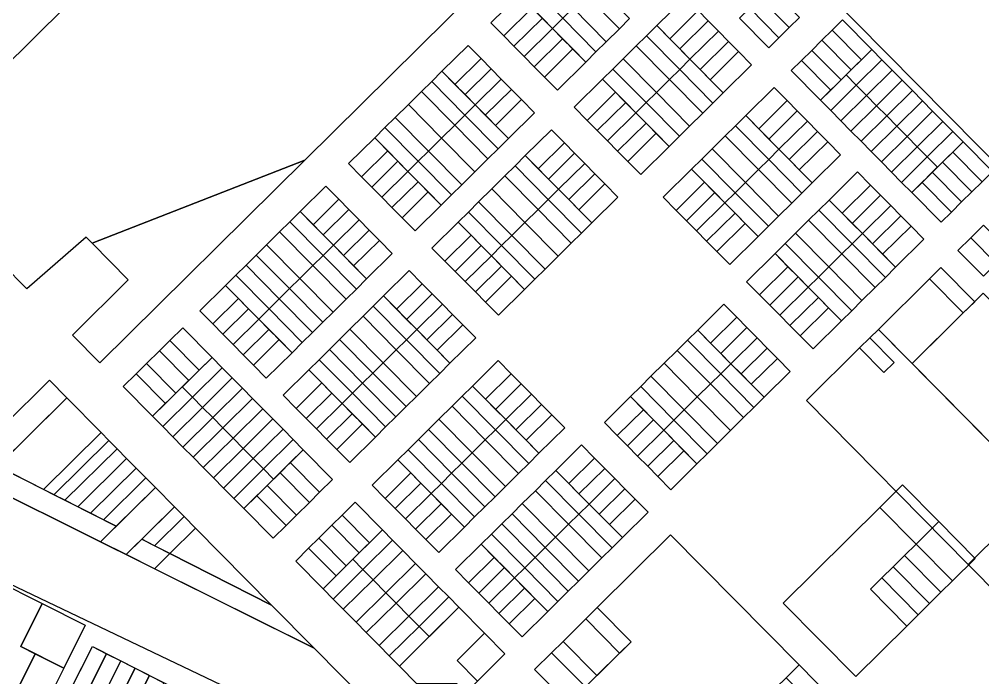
# Model space of a CAD drawing. Header units: metres. Extents: x 5590187 to 5598444, y 6961268 to 6971080.
# Drawn here: x 5594541 to 5595142, y 6967997 to 6968407 of the extents above; entities that cross this region are included whole.
import ezdxf

# ---------------------------------------------------------------- set-up
doc = ezdxf.new("R2010")
doc.units = ezdxf.units.M
doc.layers.add('zz_catastro_fontana', color=7, linetype='Continuous')

msp = doc.modelspace()

# ---------------------------------------------------------------- linework, layer by layer
at = {"layer": 'zz_catastro_fontana'}
for points in [[(5595162.65, 6969001.89), (5595507.2, 6968653.49), (5595158.79, 6968308.94), (5594814.24, 6968657.35), (5595162.65, 6969001.89)], [(5594932.49, 6968530.67), (5594719.18, 6968319.72), (5594586.46, 6968267.76), (5594582.67, 6968271.64), (5594545.54, 6968239.31), (5594469.39, 6968316.32), (5594810.69, 6968653.83), (5594932.49, 6968530.67)], [(5594852.94, 6968422.77), (5594859.34, 6968429.1), (5594880.08, 6968408.13), (5594873.68, 6968401.8), (5594852.94, 6968422.77)], [(5594894.66, 6968422.54), (5594901.06, 6968428.87), (5594921.8, 6968407.89), (5594915.4, 6968401.56), (5594894.66, 6968422.54)], [(5594835.21, 6968405.24), (5594852.94, 6968422.77), (5594861.02, 6968414.6), (5594843.3, 6968397.07), (5594835.21, 6968405.24)], [(5594886.48, 6968414.45), (5594894.66, 6968422.54), (5594915.4, 6968401.56), (5594907.22, 6968393.48), (5594886.48, 6968414.45)], [(5595003.14, 6968420.83), (5595009.54, 6968427.15), (5595027.82, 6968408.67), (5595021.42, 6968402.34), (5595003.14, 6968420.83)], [(5594938.75, 6968403.56), (5594956.47, 6968421.09), (5594964.56, 6968412.91), (5594946.83, 6968395.38), (5594938.75, 6968403.56)], [(5594996.74, 6968414.5), (5595003.14, 6968420.83), (5595021.42, 6968402.34), (5595015.02, 6968396.01), (5594996.74, 6968414.5)], [(5594843.3, 6968397.07), (5594861.02, 6968414.6), (5594867.35, 6968408.2), (5594849.63, 6968390.67), (5594843.3, 6968397.07)], [(5594880.08, 6968408.13), (5594886.48, 6968414.45), (5594907.22, 6968393.48), (5594900.82, 6968387.15), (5594880.08, 6968408.13)], [(5594946.83, 6968395.38), (5594964.56, 6968412.91), (5594970.89, 6968406.51), (5594953.16, 6968388.98), (5594946.83, 6968395.38)], [(5594990.34, 6968408.17), (5594996.74, 6968414.5), (5595015.02, 6968396.01), (5595008.62, 6968389.68), (5594990.34, 6968408.17)], [(5594849.63, 6968390.67), (5594867.35, 6968408.2), (5594873.68, 6968401.8), (5594855.96, 6968384.27), (5594849.63, 6968390.67)], [(5594873.68, 6968401.8), (5594880.08, 6968408.13), (5594900.82, 6968387.15), (5594894.42, 6968380.82), (5594873.68, 6968401.8)], [(5594953.16, 6968388.98), (5594970.89, 6968406.51), (5594977.22, 6968400.11), (5594959.49, 6968382.58), (5594953.16, 6968388.98)], [(5595048.28, 6968400.77), (5595054.68, 6968407.1), (5595072.97, 6968388.62), (5595066.57, 6968382.29), (5595048.28, 6968400.77)], [(5594855.96, 6968384.27), (5594873.68, 6968401.8), (5594880.01, 6968395.4), (5594862.28, 6968377.87), (5594855.96, 6968384.27)], [(5594932.35, 6968397.23), (5594938.75, 6968403.56), (5594959.49, 6968382.58), (5594953.09, 6968376.25), (5594932.35, 6968397.23)], [(5594959.49, 6968382.58), (5594977.22, 6968400.11), (5594983.54, 6968393.71), (5594965.82, 6968376.18), (5594959.49, 6968382.58)], [(5595041.88, 6968394.45), (5595048.28, 6968400.77), (5595066.57, 6968382.29), (5595060.17, 6968375.96), (5595041.88, 6968394.45)], [(5594862.28, 6968377.87), (5594880.01, 6968395.4), (5594886.34, 6968389), (5594868.61, 6968371.47), (5594862.28, 6968377.87)], [(5594925.95, 6968390.9), (5594932.35, 6968397.23), (5594953.09, 6968376.25), (5594946.69, 6968369.92), (5594925.95, 6968390.9)], [(5594965.82, 6968376.18), (5594983.54, 6968393.71), (5594989.87, 6968387.31), (5594972.15, 6968369.78), (5594965.82, 6968376.18)], [(5595035.49, 6968388.12), (5595041.88, 6968394.45), (5595060.17, 6968375.96), (5595053.77, 6968369.63), (5595035.49, 6968388.12)], [(5594804.69, 6968375.06), (5594820.99, 6968391.18), (5594829.08, 6968383), (5594812.77, 6968366.88), (5594804.69, 6968375.06)], [(5594868.61, 6968371.47), (5594886.34, 6968389), (5594894.42, 6968380.82), (5594876.7, 6968363.29), (5594868.61, 6968371.47)], [(5594938.51, 6968361.84), (5594917.77, 6968382.81), (5594925.95, 6968390.9), (5594946.69, 6968369.92), (5594938.51, 6968361.84)], [(5594972.15, 6968369.78), (5594989.87, 6968387.31), (5594997.96, 6968379.13), (5594980.23, 6968361.6), (5594972.15, 6968369.78)], [(5595029.09, 6968381.79), (5595035.49, 6968388.12), (5595053.77, 6968369.63), (5595047.37, 6968363.3), (5595029.09, 6968381.79)], [(5595056.97, 6968372.8), (5595072.97, 6968388.62), (5595079.29, 6968382.22), (5595063.3, 6968366.4), (5595056.97, 6968372.8)], [(5594812.77, 6968366.88), (5594829.08, 6968383), (5594835.41, 6968376.6), (5594819.1, 6968360.48), (5594812.77, 6968366.88)], [(5594911.37, 6968376.48), (5594917.77, 6968382.81), (5594938.51, 6968361.84), (5594932.11, 6968355.51), (5594911.37, 6968376.48)], [(5594953.09, 6968376.25), (5594959.49, 6968382.58), (5594980.23, 6968361.6), (5594973.83, 6968355.28), (5594953.09, 6968376.25)], [(5595022.69, 6968375.46), (5595029.09, 6968381.79), (5595047.37, 6968363.3), (5595040.97, 6968356.97), (5595022.69, 6968375.46)], [(5595063.3, 6968366.4), (5595079.29, 6968382.22), (5595085.62, 6968375.82), (5595069.62, 6968360), (5595063.3, 6968366.4)], [(5594798.29, 6968368.73), (5594804.69, 6968375.06), (5594825.43, 6968354.08), (5594819.03, 6968347.75), (5594798.29, 6968368.73)], [(5594819.1, 6968360.48), (5594835.41, 6968376.6), (5594841.73, 6968370.2), (5594825.43, 6968354.08), (5594819.1, 6968360.48)], [(5594904.97, 6968370.16), (5594911.37, 6968376.48), (5594932.11, 6968355.51), (5594925.71, 6968349.18), (5594904.97, 6968370.16)], [(5594946.69, 6968369.92), (5594953.09, 6968376.25), (5594973.83, 6968355.28), (5594967.43, 6968348.95), (5594946.69, 6968369.92)], [(5595069.62, 6968360), (5595085.62, 6968375.82), (5595091.95, 6968369.42), (5595075.95, 6968353.6), (5595069.62, 6968360)], [(5594791.89, 6968362.4), (5594798.29, 6968368.73), (5594819.03, 6968347.75), (5594812.63, 6968341.42), (5594791.89, 6968362.4)], [(5594825.43, 6968354.08), (5594841.73, 6968370.2), (5594848.06, 6968363.8), (5594831.76, 6968347.68), (5594825.43, 6968354.08)], [(5594887.25, 6968352.63), (5594904.97, 6968370.16), (5594913.06, 6968361.98), (5594895.33, 6968344.45), (5594887.25, 6968352.63)], [(5594938.51, 6968361.84), (5594946.69, 6968369.92), (5594967.43, 6968348.95), (5594959.26, 6968340.86), (5594938.51, 6968361.84)], [(5595040.97, 6968356.97), (5595056.97, 6968372.8), (5595063.3, 6968366.4), (5595047.3, 6968350.57), (5595040.97, 6968356.97)], [(5595075.95, 6968353.6), (5595091.95, 6968369.42), (5595098.28, 6968363.02), (5595082.28, 6968347.2), (5595075.95, 6968353.6)], [(5594783.71, 6968354.31), (5594791.89, 6968362.4), (5594812.63, 6968341.42), (5594804.46, 6968333.34), (5594783.71, 6968354.31)], [(5594831.76, 6968347.68), (5594848.06, 6968363.8), (5594854.39, 6968357.41), (5594838.09, 6968341.28), (5594831.76, 6968347.68)], [(5594895.33, 6968344.45), (5594913.06, 6968361.98), (5594919.39, 6968355.58), (5594901.66, 6968338.05), (5594895.33, 6968344.45)], [(5594932.11, 6968355.51), (5594938.51, 6968361.84), (5594959.26, 6968340.86), (5594952.86, 6968334.53), (5594932.11, 6968355.51)], [(5595002.38, 6968339.21), (5594994.3, 6968347.38), (5595012.02, 6968364.91), (5595020.11, 6968356.74), (5595002.38, 6968339.21)], [(5595047.3, 6968350.57), (5595063.3, 6968366.4), (5595069.62, 6968360), (5595053.63, 6968344.18), (5595047.3, 6968350.57)], [(5595082.28, 6968347.2), (5595098.28, 6968363.02), (5595104.61, 6968356.62), (5595088.61, 6968340.8), (5595082.28, 6968347.2)], [(5594838.09, 6968341.28), (5594854.39, 6968357.41), (5594862.48, 6968349.23), (5594846.17, 6968333.11), (5594838.09, 6968341.28)], [(5594901.66, 6968338.05), (5594919.39, 6968355.58), (5594925.71, 6968349.18), (5594907.99, 6968331.65), (5594901.66, 6968338.05)], [(5594925.71, 6968349.18), (5594932.11, 6968355.51), (5594952.86, 6968334.53), (5594946.46, 6968328.2), (5594925.71, 6968349.18)], [(5595008.71, 6968332.81), (5595002.38, 6968339.21), (5595020.11, 6968356.74), (5595026.44, 6968350.34), (5595008.71, 6968332.81)], [(5595053.63, 6968344.18), (5595069.62, 6968360), (5595075.95, 6968353.6), (5595059.95, 6968337.78), (5595053.63, 6968344.18)], [(5595088.61, 6968340.8), (5595104.61, 6968356.62), (5595110.94, 6968350.22), (5595094.94, 6968334.4), (5595088.61, 6968340.8)], [(5594775.53, 6968346.23), (5594783.71, 6968354.31), (5594804.46, 6968333.34), (5594796.28, 6968325.25), (5594775.53, 6968346.23)], [(5594819.03, 6968347.75), (5594825.43, 6968354.08), (5594846.17, 6968333.11), (5594839.77, 6968326.78), (5594819.03, 6968347.75)], [(5595015.04, 6968326.41), (5595008.71, 6968332.81), (5595026.44, 6968350.34), (5595032.76, 6968343.94), (5595015.04, 6968326.41)], [(5595059.95, 6968337.78), (5595075.95, 6968353.6), (5595082.28, 6968347.2), (5595066.28, 6968331.38), (5595059.95, 6968337.78)], [(5595094.94, 6968334.4), (5595110.94, 6968350.22), (5595117.26, 6968343.82), (5595101.27, 6968328), (5595094.94, 6968334.4)], [(5594769.14, 6968339.9), (5594775.53, 6968346.23), (5594796.28, 6968325.25), (5594789.88, 6968318.92), (5594769.14, 6968339.9)], [(5594812.63, 6968341.42), (5594819.03, 6968347.75), (5594839.77, 6968326.78), (5594833.38, 6968320.45), (5594812.63, 6968341.42)], [(5594907.99, 6968331.65), (5594925.71, 6968349.18), (5594932.04, 6968342.78), (5594914.32, 6968325.25), (5594907.99, 6968331.65)], [(5595008.64, 6968320.08), (5594987.9, 6968341.06), (5594994.3, 6968347.38), (5595015.04, 6968326.41), (5595008.64, 6968320.08)], [(5595015.04, 6968326.41), (5595032.76, 6968343.94), (5595039.09, 6968337.54), (5595021.37, 6968320.01), (5595015.04, 6968326.41)], [(5595066.28, 6968331.38), (5595082.28, 6968347.2), (5595088.61, 6968340.8), (5595072.61, 6968324.98), (5595066.28, 6968331.38)], [(5595101.27, 6968328), (5595117.26, 6968343.82), (5595123.59, 6968337.42), (5595107.59, 6968321.6), (5595101.27, 6968328)], [(5594762.74, 6968333.57), (5594769.14, 6968339.9), (5594789.88, 6968318.92), (5594783.48, 6968312.59), (5594762.74, 6968333.57)], [(5594804.46, 6968333.34), (5594812.63, 6968341.42), (5594833.38, 6968320.45), (5594825.2, 6968312.36), (5594804.46, 6968333.34)], [(5594856.72, 6968322.44), (5594873.03, 6968338.56), (5594881.11, 6968330.39), (5594864.81, 6968314.26), (5594856.72, 6968322.44)], [(5594914.32, 6968325.25), (5594932.04, 6968342.78), (5594938.37, 6968336.38), (5594920.65, 6968318.85), (5594914.32, 6968325.25)], [(5594981.5, 6968334.73), (5594987.9, 6968341.06), (5595008.64, 6968320.08), (5595002.24, 6968313.75), (5594981.5, 6968334.73)], [(5595021.37, 6968320.01), (5595039.09, 6968337.54), (5595045.42, 6968331.14), (5595027.7, 6968313.61), (5595021.37, 6968320.01)], [(5595072.61, 6968324.98), (5595088.61, 6968340.8), (5595094.94, 6968334.4), (5595078.94, 6968318.58), (5595072.61, 6968324.98)], [(5594746.43, 6968317.45), (5594762.74, 6968333.57), (5594770.82, 6968325.39), (5594754.52, 6968309.27), (5594746.43, 6968317.45)], [(5594796.28, 6968325.25), (5594804.46, 6968333.34), (5594825.2, 6968312.36), (5594817.02, 6968304.28), (5594796.28, 6968325.25)], [(5594920.65, 6968318.85), (5594938.37, 6968336.38), (5594946.46, 6968328.2), (5594928.73, 6968310.67), (5594920.65, 6968318.85)], [(5594973.32, 6968326.64), (5594981.5, 6968334.73), (5595002.24, 6968313.75), (5594994.06, 6968305.67), (5594973.32, 6968326.64)], [(5595078.94, 6968318.58), (5595094.94, 6968334.4), (5595101.27, 6968328), (5595085.27, 6968312.18), (5595078.94, 6968318.58)], [(5595107.59, 6968321.6), (5595123.59, 6968337.42), (5595129.92, 6968331.02), (5595113.92, 6968315.2), (5595107.59, 6968321.6)], [(5594864.81, 6968314.26), (5594881.11, 6968330.39), (5594887.44, 6968323.99), (5594871.14, 6968307.86), (5594864.81, 6968314.26)], [(5594966.92, 6968320.31), (5594973.32, 6968326.64), (5594994.06, 6968305.67), (5594987.66, 6968299.34), (5594966.92, 6968320.31)], [(5595008.64, 6968320.08), (5595015.04, 6968326.41), (5595035.78, 6968305.43), (5595029.38, 6968299.1), (5595008.64, 6968320.08)], [(5595027.7, 6968313.61), (5595045.42, 6968331.14), (5595053.51, 6968322.96), (5595035.78, 6968305.43), (5595027.7, 6968313.61)], [(5595085.27, 6968312.18), (5595101.27, 6968328), (5595107.59, 6968321.6), (5595091.6, 6968305.78), (5595085.27, 6968312.18)], [(5595123.52, 6968324.69), (5595129.92, 6968331.02), (5595148.2, 6968312.54), (5595141.8, 6968306.21), (5595123.52, 6968324.69)], [(5594719.18, 6968319.72), (5594591.19, 6968193.15), (5594574.02, 6968210.51), (5594608.93, 6968245.04), (5594586.46, 6968267.76), (5594719.18, 6968319.72)], [(5594754.52, 6968309.27), (5594770.82, 6968325.39), (5594777.15, 6968318.99), (5594760.85, 6968302.87), (5594754.52, 6968309.27)], [(5594789.88, 6968318.92), (5594796.28, 6968325.25), (5594817.02, 6968304.28), (5594810.62, 6968297.95), (5594789.88, 6968318.92)], [(5594850.32, 6968316.11), (5594856.72, 6968322.44), (5594877.46, 6968301.46), (5594871.06, 6968295.14), (5594850.32, 6968316.11)], [(5594871.14, 6968307.86), (5594887.44, 6968323.99), (5594893.77, 6968317.59), (5594877.46, 6968301.46), (5594871.14, 6968307.86)], [(5594960.52, 6968313.98), (5594966.92, 6968320.31), (5594987.66, 6968299.34), (5594981.26, 6968293.01), (5594960.52, 6968313.98)], [(5595002.24, 6968313.75), (5595008.64, 6968320.08), (5595029.38, 6968299.1), (5595022.98, 6968292.78), (5595002.24, 6968313.75)], [(5595091.6, 6968305.78), (5595107.59, 6968321.6), (5595113.92, 6968315.2), (5595097.92, 6968299.38), (5595091.6, 6968305.78)], [(5595117.12, 6968318.37), (5595123.52, 6968324.69), (5595141.8, 6968306.21), (5595135.4, 6968299.88), (5595117.12, 6968318.37)], [(5594760.85, 6968302.87), (5594777.15, 6968318.99), (5594783.48, 6968312.59), (5594767.18, 6968296.47), (5594760.85, 6968302.87)], [(5594783.48, 6968312.59), (5594789.88, 6968318.92), (5594810.62, 6968297.95), (5594804.22, 6968291.62), (5594783.48, 6968312.59)], [(5594843.92, 6968309.78), (5594850.32, 6968316.11), (5594871.06, 6968295.14), (5594864.67, 6968288.81), (5594843.92, 6968309.78)], [(5594877.46, 6968301.46), (5594893.77, 6968317.59), (5594900.1, 6968311.19), (5594883.79, 6968295.06), (5594877.46, 6968301.46)], [(5594942.8, 6968296.45), (5594960.52, 6968313.98), (5594968.61, 6968305.81), (5594950.88, 6968288.28), (5594942.8, 6968296.45)], [(5594994.06, 6968305.67), (5595002.24, 6968313.75), (5595022.98, 6968292.78), (5595014.81, 6968284.69), (5594994.06, 6968305.67)], [(5595110.72, 6968312.04), (5595117.12, 6968318.37), (5595135.4, 6968299.88), (5595129.01, 6968293.55), (5595110.72, 6968312.04)], [(5594767.18, 6968296.47), (5594783.48, 6968312.59), (5594789.81, 6968306.2), (5594773.5, 6968290.07), (5594767.18, 6968296.47)], [(5594835.75, 6968301.7), (5594843.92, 6968309.78), (5594864.67, 6968288.81), (5594856.49, 6968280.72), (5594835.75, 6968301.7)], [(5594883.79, 6968295.06), (5594900.1, 6968311.19), (5594906.42, 6968304.79), (5594890.12, 6968288.67), (5594883.79, 6968295.06)], [(5595054.42, 6968286.59), (5595046.33, 6968294.77), (5595064.06, 6968312.3), (5595072.14, 6968304.12), (5595054.42, 6968286.59)], [(5595104.32, 6968305.71), (5595110.72, 6968312.04), (5595129.01, 6968293.55), (5595122.61, 6968287.22), (5595104.32, 6968305.71)], [(5594716.18, 6968287.53), (5594732.21, 6968303.38), (5594740.3, 6968295.21), (5594724.27, 6968279.36), (5594716.18, 6968287.53)], [(5594773.5, 6968290.07), (5594789.81, 6968306.2), (5594796.14, 6968299.8), (5594779.83, 6968283.67), (5594773.5, 6968290.07)], [(5594827.57, 6968293.61), (5594835.75, 6968301.7), (5594856.49, 6968280.72), (5594848.31, 6968272.63), (5594827.57, 6968293.61)], [(5594871.06, 6968295.14), (5594877.46, 6968301.46), (5594898.21, 6968280.49), (5594891.81, 6968274.16), (5594871.06, 6968295.14)], [(5594890.12, 6968288.67), (5594906.42, 6968304.79), (5594914.51, 6968296.61), (5594898.21, 6968280.49), (5594890.12, 6968288.67)], [(5594950.88, 6968288.28), (5594968.61, 6968305.81), (5594974.94, 6968299.41), (5594957.21, 6968281.88), (5594950.88, 6968288.28)], [(5594987.66, 6968299.34), (5594994.06, 6968305.67), (5595014.81, 6968284.69), (5595008.41, 6968278.36), (5594987.66, 6968299.34)], [(5595060.74, 6968280.19), (5595054.42, 6968286.59), (5595072.14, 6968304.12), (5595078.47, 6968297.72), (5595060.74, 6968280.19)], [(5595097.92, 6968299.38), (5595104.32, 6968305.71), (5595122.61, 6968287.22), (5595116.21, 6968280.89), (5595097.92, 6968299.38)], [(5594779.83, 6968283.67), (5594796.14, 6968299.8), (5594804.22, 6968291.62), (5594787.92, 6968275.5), (5594779.83, 6968283.67)], [(5594957.21, 6968281.88), (5594974.94, 6968299.41), (5594981.26, 6968293.01), (5594963.54, 6968275.48), (5594957.21, 6968281.88)], [(5594981.26, 6968293.01), (5594987.66, 6968299.34), (5595008.41, 6968278.36), (5595002.01, 6968272.03), (5594981.26, 6968293.01)], [(5595067.07, 6968273.79), (5595060.74, 6968280.19), (5595078.47, 6968297.72), (5595084.8, 6968291.32), (5595067.07, 6968273.79)], [(5594724.27, 6968279.36), (5594740.3, 6968295.21), (5594746.63, 6968288.81), (5594730.6, 6968272.96), (5594724.27, 6968279.36)], [(5594821.17, 6968287.28), (5594827.57, 6968293.61), (5594848.31, 6968272.63), (5594841.91, 6968266.31), (5594821.17, 6968287.28)], [(5594864.67, 6968288.81), (5594871.06, 6968295.14), (5594891.81, 6968274.16), (5594885.41, 6968267.83), (5594864.67, 6968288.81)], [(5594963.54, 6968275.48), (5594981.26, 6968293.01), (5594987.59, 6968286.61), (5594969.87, 6968269.08), (5594963.54, 6968275.48)], [(5595060.67, 6968267.46), (5595039.93, 6968288.44), (5595046.33, 6968294.77), (5595067.07, 6968273.79), (5595060.67, 6968267.46)], [(5595067.07, 6968273.79), (5595084.8, 6968291.32), (5595091.13, 6968284.92), (5595073.4, 6968267.39), (5595067.07, 6968273.79)], [(5594709.79, 6968281.21), (5594716.18, 6968287.53), (5594736.93, 6968266.56), (5594730.53, 6968260.23), (5594709.79, 6968281.21)], [(5594730.6, 6968272.96), (5594746.63, 6968288.81), (5594752.95, 6968282.41), (5594736.93, 6968266.56), (5594730.6, 6968272.96)], [(5594814.77, 6968280.95), (5594821.17, 6968287.28), (5594841.91, 6968266.31), (5594835.51, 6968259.98), (5594814.77, 6968280.95)], [(5594856.49, 6968280.72), (5594864.67, 6968288.81), (5594885.41, 6968267.83), (5594877.23, 6968259.75), (5594856.49, 6968280.72)], [(5594969.87, 6968269.08), (5594987.59, 6968286.61), (5594993.92, 6968280.21), (5594976.2, 6968262.68), (5594969.87, 6968269.08)], [(5595033.53, 6968282.11), (5595039.93, 6968288.44), (5595060.67, 6968267.46), (5595054.27, 6968261.13), (5595033.53, 6968282.11)], [(5595073.4, 6968267.39), (5595091.13, 6968284.92), (5595097.46, 6968278.52), (5595079.73, 6968260.99), (5595073.4, 6968267.39)], [(5594703.39, 6968274.88), (5594709.79, 6968281.21), (5594730.53, 6968260.23), (5594724.13, 6968253.9), (5594703.39, 6968274.88)], [(5594736.93, 6968266.56), (5594752.95, 6968282.41), (5594759.28, 6968276.01), (5594743.26, 6968260.16), (5594736.93, 6968266.56)], [(5594798.47, 6968264.83), (5594814.77, 6968280.95), (5594822.86, 6968272.78), (5594806.55, 6968256.65), (5594798.47, 6968264.83)], [(5594848.31, 6968272.63), (5594856.49, 6968280.72), (5594877.23, 6968259.75), (5594869.05, 6968251.66), (5594848.31, 6968272.63)], [(5594976.2, 6968262.68), (5594993.92, 6968280.21), (5595002.01, 6968272.03), (5594984.28, 6968254.5), (5594976.2, 6968262.68)], [(5595025.35, 6968274.02), (5595033.53, 6968282.11), (5595054.27, 6968261.13), (5595046.1, 6968253.05), (5595025.35, 6968274.02)], [(5595079.73, 6968260.99), (5595097.46, 6968278.52), (5595105.54, 6968270.35), (5595087.82, 6968252.82), (5595079.73, 6968260.99)], [(5595134.76, 6968271.12), (5595142.76, 6968279.03), (5595158.58, 6968263.03), (5595150.58, 6968255.12), (5595134.76, 6968271.12)], [(5594695.21, 6968266.79), (5594703.39, 6968274.88), (5594724.13, 6968253.9), (5594715.95, 6968245.82), (5594695.21, 6968266.79)], [(5594743.26, 6968260.16), (5594759.28, 6968276.01), (5594765.61, 6968269.61), (5594749.58, 6968253.76), (5594743.26, 6968260.16)], [(5594806.55, 6968256.65), (5594822.86, 6968272.78), (5594829.18, 6968266.38), (5594812.88, 6968250.25), (5594806.55, 6968256.65)], [(5594841.91, 6968266.31), (5594848.31, 6968272.63), (5594869.05, 6968251.66), (5594862.66, 6968245.33), (5594841.91, 6968266.31)], [(5595018.95, 6968267.7), (5595025.35, 6968274.02), (5595046.1, 6968253.05), (5595039.7, 6968246.72), (5595018.95, 6968267.7)], [(5595060.67, 6968267.46), (5595067.07, 6968273.79), (5595087.82, 6968252.82), (5595081.42, 6968246.49), (5595060.67, 6968267.46)], [(5594688.81, 6968260.46), (5594695.21, 6968266.79), (5594715.95, 6968245.82), (5594709.55, 6968239.49), (5594688.81, 6968260.46)], [(5594730.53, 6968260.23), (5594736.93, 6968266.56), (5594757.67, 6968245.58), (5594751.27, 6968239.25), (5594730.53, 6968260.23)], [(5594749.58, 6968253.76), (5594765.61, 6968269.61), (5594773.7, 6968261.43), (5594757.67, 6968245.58), (5594749.58, 6968253.76)], [(5594812.88, 6968250.25), (5594829.18, 6968266.38), (5594835.51, 6968259.98), (5594819.21, 6968243.85), (5594812.88, 6968250.25)], [(5594835.51, 6968259.98), (5594841.91, 6968266.31), (5594862.66, 6968245.33), (5594856.26, 6968239), (5594835.51, 6968259.98)], [(5595012.55, 6968261.37), (5595018.95, 6968267.7), (5595039.7, 6968246.72), (5595033.3, 6968240.39), (5595012.55, 6968261.37)], [(5595054.27, 6968261.13), (5595060.67, 6968267.46), (5595081.42, 6968246.49), (5595075.02, 6968240.16), (5595054.27, 6968261.13)], [(5595126.76, 6968263.21), (5595134.76, 6968271.12), (5595150.58, 6968255.12), (5595142.59, 6968247.21), (5595126.76, 6968263.21)], [(5594682.41, 6968254.13), (5594688.81, 6968260.46), (5594709.55, 6968239.49), (5594703.15, 6968233.16), (5594682.41, 6968254.13)], [(5594724.13, 6968253.9), (5594730.53, 6968260.23), (5594751.27, 6968239.25), (5594744.87, 6968232.93), (5594724.13, 6968253.9)], [(5594819.21, 6968243.85), (5594835.51, 6968259.98), (5594841.84, 6968253.58), (5594825.54, 6968237.46), (5594819.21, 6968243.85)], [(5594994.83, 6968243.84), (5595012.55, 6968261.37), (5595020.64, 6968253.19), (5595002.92, 6968235.66), (5594994.83, 6968243.84)], [(5595046.1, 6968253.05), (5595054.27, 6968261.13), (5595075.02, 6968240.16), (5595066.84, 6968232.07), (5595046.1, 6968253.05)], [(5594676.01, 6968247.81), (5594682.41, 6968254.13), (5594703.15, 6968233.16), (5594696.75, 6968226.83), (5594676.01, 6968247.81)], [(5594715.95, 6968245.82), (5594724.13, 6968253.9), (5594744.87, 6968232.93), (5594736.7, 6968224.84), (5594715.95, 6968245.82)], [(5594825.54, 6968237.46), (5594841.84, 6968253.58), (5594848.17, 6968247.18), (5594831.87, 6968231.06), (5594825.54, 6968237.46)], [(5594669.61, 6968241.48), (5594676.01, 6968247.81), (5594696.75, 6968226.83), (5594690.36, 6968220.5), (5594669.61, 6968241.48)], [(5594768.22, 6968234.92), (5594784.25, 6968250.77), (5594792.33, 6968242.59), (5594776.3, 6968226.74), (5594768.22, 6968234.92)], [(5595002.92, 6968235.66), (5595020.64, 6968253.19), (5595026.97, 6968246.79), (5595009.24, 6968229.26), (5595002.92, 6968235.66)], [(5595039.7, 6968246.72), (5595046.1, 6968253.05), (5595066.84, 6968232.07), (5595060.44, 6968225.74), (5595039.7, 6968246.72)], [(5595116.1, 6968252.66), (5595137.19, 6968231.33), (5595130.08, 6968224.3), (5595108.99, 6968245.63), (5595116.1, 6968252.66)], [(5594653.59, 6968225.63), (5594669.61, 6968241.48), (5594677.7, 6968233.3), (5594661.67, 6968217.45), (5594653.59, 6968225.63)], [(5594709.55, 6968239.49), (5594715.95, 6968245.82), (5594736.7, 6968224.84), (5594730.3, 6968218.51), (5594709.55, 6968239.49)], [(5594776.3, 6968226.74), (5594792.33, 6968242.59), (5594798.66, 6968236.19), (5594782.63, 6968220.34), (5594776.3, 6968226.74)], [(5594831.87, 6968231.06), (5594848.17, 6968247.18), (5594856.26, 6968239), (5594839.95, 6968222.88), (5594831.87, 6968231.06)], [(5595009.24, 6968229.26), (5595026.97, 6968246.79), (5595033.3, 6968240.39), (5595015.57, 6968222.86), (5595009.24, 6968229.26)], [(5595033.3, 6968240.39), (5595039.7, 6968246.72), (5595060.44, 6968225.74), (5595054.04, 6968219.42), (5595033.3, 6968240.39)], [(5595130.08, 6968224.3), (5595098.14, 6968192.7), (5595077.04, 6968214.03), (5595108.99, 6968245.63), (5595130.08, 6968224.3)], [(5594703.15, 6968233.16), (5594709.55, 6968239.49), (5594730.3, 6968218.51), (5594723.9, 6968212.18), (5594703.15, 6968233.16)], [(5594782.63, 6968220.34), (5594798.66, 6968236.19), (5594804.99, 6968229.79), (5594788.96, 6968213.94), (5594782.63, 6968220.34)], [(5595015.57, 6968222.86), (5595033.3, 6968240.39), (5595039.63, 6968233.99), (5595021.9, 6968216.46), (5595015.57, 6968222.86)], [(5595098.14, 6968192.7), (5595142.53, 6968236.6), (5595368.24, 6968008.36), (5595323.85, 6967964.46), (5595098.14, 6968192.7)], [(5594661.67, 6968217.45), (5594677.7, 6968233.3), (5594684.03, 6968226.9), (5594668, 6968211.05), (5594661.67, 6968217.45)], [(5594696.75, 6968226.83), (5594703.15, 6968233.16), (5594723.9, 6968212.18), (5594717.5, 6968205.85), (5594696.75, 6968226.83)], [(5594761.82, 6968228.59), (5594768.22, 6968234.92), (5594788.96, 6968213.94), (5594782.56, 6968207.61), (5594761.82, 6968228.59)], [(5594788.96, 6968213.94), (5594804.99, 6968229.79), (5594811.32, 6968223.39), (5594795.29, 6968207.54), (5594788.96, 6968213.94)], [(5594964.3, 6968213.65), (5594980.61, 6968229.77), (5594988.69, 6968221.6), (5594972.39, 6968205.47), (5594964.3, 6968213.65)], [(5595021.9, 6968216.46), (5595039.63, 6968233.99), (5595045.95, 6968227.59), (5595028.23, 6968210.06), (5595021.9, 6968216.46)], [(5594668, 6968211.05), (5594684.03, 6968226.9), (5594690.36, 6968220.5), (5594674.33, 6968204.65), (5594668, 6968211.05)], [(5594690.36, 6968220.5), (5594696.75, 6968226.83), (5594717.5, 6968205.85), (5594711.1, 6968199.53), (5594690.36, 6968220.5)], [(5594755.42, 6968222.26), (5594761.82, 6968228.59), (5594782.56, 6968207.61), (5594776.16, 6968201.29), (5594755.42, 6968222.26)], [(5594795.29, 6968207.54), (5594811.32, 6968223.39), (5594817.65, 6968216.99), (5594801.62, 6968201.14), (5594795.29, 6968207.54)], [(5595028.23, 6968210.06), (5595045.95, 6968227.59), (5595054.04, 6968219.42), (5595036.31, 6968201.89), (5595028.23, 6968210.06)], [(5594674.33, 6968204.65), (5594690.36, 6968220.5), (5594696.68, 6968214.1), (5594680.66, 6968198.25), (5594674.33, 6968204.65)], [(5594747.24, 6968214.17), (5594755.42, 6968222.26), (5594776.16, 6968201.29), (5594767.99, 6968193.2), (5594747.24, 6968214.17)], [(5594972.39, 6968205.47), (5594988.69, 6968221.6), (5594995.02, 6968215.2), (5594978.72, 6968199.07), (5594972.39, 6968205.47)], [(5594634.81, 6968207.06), (5594642.92, 6968215.08), (5594661.2, 6968196.59), (5594653.1, 6968188.58), (5594634.81, 6968207.06)], [(5594680.66, 6968198.25), (5594696.68, 6968214.1), (5594703.01, 6968207.7), (5594686.99, 6968191.85), (5594680.66, 6968198.25)], [(5594740.84, 6968207.85), (5594747.24, 6968214.17), (5594767.99, 6968193.2), (5594761.59, 6968186.87), (5594740.84, 6968207.85)], [(5594782.56, 6968207.61), (5594788.96, 6968213.94), (5594809.7, 6968192.97), (5594803.31, 6968186.64), (5594782.56, 6968207.61)], [(5594801.62, 6968201.14), (5594817.65, 6968216.99), (5594825.73, 6968208.82), (5594809.7, 6968192.97), (5594801.62, 6968201.14)], [(5594957.9, 6968207.32), (5594964.3, 6968213.65), (5594985.05, 6968192.68), (5594978.65, 6968186.35), (5594957.9, 6968207.32)], [(5594978.72, 6968199.07), (5594995.02, 6968215.2), (5595001.35, 6968208.8), (5594985.05, 6968192.68), (5594978.72, 6968199.07)], [(5595032.15, 6968169.64), (5595065.37, 6968202.49), (5595080.48, 6968187.2), (5595086.83, 6968193.47), (5595071.71, 6968208.76), (5595077.04, 6968214.03), (5595178.09, 6968111.86), (5595133.2, 6968067.47), (5595032.15, 6968169.64)], [(5594628.41, 6968200.74), (5594634.81, 6968207.06), (5594653.1, 6968188.58), (5594646.7, 6968182.25), (5594628.41, 6968200.74)], [(5594686.99, 6968191.85), (5594703.01, 6968207.7), (5594711.1, 6968199.53), (5594695.07, 6968183.68), (5594686.99, 6968191.85)], [(5594734.44, 6968201.52), (5594740.84, 6968207.85), (5594761.59, 6968186.87), (5594755.19, 6968180.54), (5594734.44, 6968201.52)], [(5594776.16, 6968201.29), (5594782.56, 6968207.61), (5594803.31, 6968186.64), (5594796.91, 6968180.31), (5594776.16, 6968201.29)], [(5594951.51, 6968200.99), (5594957.9, 6968207.32), (5594978.65, 6968186.35), (5594972.25, 6968180.02), (5594951.51, 6968200.99)], [(5594985.05, 6968192.68), (5595001.35, 6968208.8), (5595007.68, 6968202.4), (5594991.38, 6968186.28), (5594985.05, 6968192.68)], [(5595071.71, 6968208.76), (5595086.83, 6968193.47), (5595080.48, 6968187.2), (5595065.37, 6968202.49), (5595071.71, 6968208.76)], [(5594352.31, 6968200.54), (5594431.38, 6968161.23), (5594724.85, 6968015.34), (5594824.45, 6967914.61), (5594704.65, 6967974.26), (5594445.33, 6968097.97), (5594314.61, 6968163.25), (5594352.31, 6968200.54)], [(5594620.31, 6968192.72), (5594628.41, 6968200.74), (5594646.7, 6968182.25), (5594638.59, 6968174.23), (5594620.31, 6968192.72)], [(5594728.05, 6968195.19), (5594734.44, 6968201.52), (5594755.19, 6968180.54), (5594748.79, 6968174.21), (5594728.05, 6968195.19)], [(5594767.99, 6968193.2), (5594776.16, 6968201.29), (5594796.91, 6968180.31), (5594788.73, 6968172.22), (5594767.99, 6968193.2)], [(5594943.33, 6968192.91), (5594951.51, 6968200.99), (5594972.25, 6968180.02), (5594964.07, 6968171.93), (5594943.33, 6968192.91)], [(5594991.38, 6968186.28), (5595007.68, 6968202.4), (5595014.01, 6968196), (5594997.7, 6968179.88), (5594991.38, 6968186.28)], [(5594642.64, 6968178.24), (5594661.2, 6968196.59), (5594667.53, 6968190.19), (5594648.97, 6968171.84), (5594642.64, 6968178.24)], [(5594721.65, 6968188.86), (5594728.05, 6968195.19), (5594748.79, 6968174.21), (5594742.39, 6968167.89), (5594721.65, 6968188.86)], [(5594761.59, 6968186.87), (5594767.99, 6968193.2), (5594788.73, 6968172.22), (5594782.33, 6968165.9), (5594761.59, 6968186.87)], [(5594823.77, 6968178.75), (5594839.79, 6968194.6), (5594847.88, 6968186.42), (5594831.85, 6968170.57), (5594823.77, 6968178.75)], [(5594997.7, 6968179.88), (5595014.01, 6968196), (5595022.09, 6968187.82), (5595005.79, 6968171.7), (5594997.7, 6968179.88)], [(5594613.91, 6968186.39), (5594620.31, 6968192.72), (5594638.59, 6968174.23), (5594632.19, 6968167.91), (5594613.91, 6968186.39)], [(5594648.97, 6968171.84), (5594667.53, 6968190.19), (5594673.86, 6968183.8), (5594655.3, 6968165.44), (5594648.97, 6968171.84)], [(5594705.62, 6968173.01), (5594721.65, 6968188.86), (5594729.73, 6968180.68), (5594713.71, 6968164.83), (5594705.62, 6968173.01)], [(5594935.15, 6968184.82), (5594943.33, 6968192.91), (5594964.07, 6968171.93), (5594955.89, 6968163.85), (5594935.15, 6968184.82)], [(5594978.65, 6968186.35), (5594985.05, 6968192.68), (5595005.79, 6968171.7), (5594999.39, 6968165.37), (5594978.65, 6968186.35)], [(5594559.71, 6968182.32), (5594570.47, 6968171.44), (5594517.07, 6968118.63), (5594502.59, 6968125.83), (5594559.71, 6968182.32)], [(5594605.8, 6968178.38), (5594613.91, 6968186.39), (5594632.19, 6968167.91), (5594624.09, 6968159.89), (5594605.8, 6968178.38)], [(5594655.3, 6968165.44), (5594673.86, 6968183.8), (5594680.19, 6968177.4), (5594661.63, 6968159.04), (5594655.3, 6968165.44)], [(5594755.19, 6968180.54), (5594761.59, 6968186.87), (5594782.33, 6968165.9), (5594775.93, 6968159.57), (5594755.19, 6968180.54)], [(5594831.85, 6968170.57), (5594847.88, 6968186.42), (5594854.21, 6968180.02), (5594838.18, 6968164.17), (5594831.85, 6968170.57)], [(5594928.75, 6968178.49), (5594935.15, 6968184.82), (5594955.89, 6968163.85), (5594949.5, 6968157.52), (5594928.75, 6968178.49)], [(5594972.25, 6968180.02), (5594978.65, 6968186.35), (5594999.39, 6968165.37), (5594992.99, 6968159.04), (5594972.25, 6968180.02)], [(5594624.09, 6968159.89), (5594642.64, 6968178.24), (5594648.97, 6968171.84), (5594630.41, 6968153.49), (5594624.09, 6968159.89)], [(5594661.63, 6968159.04), (5594680.19, 6968177.4), (5594686.52, 6968171), (5594667.96, 6968152.64), (5594661.63, 6968159.04)], [(5594713.71, 6968164.83), (5594729.73, 6968180.68), (5594736.06, 6968174.28), (5594720.03, 6968158.44), (5594713.71, 6968164.83)], [(5594748.79, 6968174.21), (5594755.19, 6968180.54), (5594775.93, 6968159.57), (5594769.53, 6968153.24), (5594748.79, 6968174.21)], [(5594817.37, 6968172.42), (5594823.77, 6968178.75), (5594844.51, 6968157.77), (5594838.11, 6968151.44), (5594817.37, 6968172.42)], [(5594838.18, 6968164.17), (5594854.21, 6968180.02), (5594860.54, 6968173.62), (5594844.51, 6968157.77), (5594838.18, 6968164.17)], [(5594922.35, 6968172.16), (5594928.75, 6968178.49), (5594949.5, 6968157.52), (5594943.1, 6968151.19), (5594922.35, 6968172.16)], [(5594964.07, 6968171.93), (5594972.25, 6968180.02), (5594992.99, 6968159.04), (5594984.81, 6968150.96), (5594964.07, 6968171.93)], [(5594527.33, 6968128.78), (5594570.47, 6968171.44), (5594591.99, 6968149.68), (5594556.1, 6968114.2), (5594527.33, 6968128.78)], [(5594630.41, 6968153.49), (5594648.97, 6968171.84), (5594655.3, 6968165.44), (5594636.74, 6968147.09), (5594630.41, 6968153.49)], [(5594667.96, 6968152.64), (5594686.52, 6968171), (5594692.84, 6968164.6), (5594674.29, 6968146.25), (5594667.96, 6968152.64)], [(5594720.03, 6968158.44), (5594736.06, 6968174.28), (5594742.39, 6968167.89), (5594726.36, 6968152.04), (5594720.03, 6968158.44)], [(5594742.39, 6968167.89), (5594748.79, 6968174.21), (5594769.53, 6968153.24), (5594763.13, 6968146.91), (5594742.39, 6968167.89)], [(5594810.97, 6968166.09), (5594817.37, 6968172.42), (5594838.11, 6968151.44), (5594831.71, 6968145.11), (5594810.97, 6968166.09)], [(5594844.51, 6968157.77), (5594860.54, 6968173.62), (5594866.87, 6968167.22), (5594850.84, 6968151.37), (5594844.51, 6968157.77)], [(5594906.05, 6968156.04), (5594922.35, 6968172.16), (5594930.44, 6968163.99), (5594914.14, 6968147.86), (5594906.05, 6968156.04)], [(5594955.89, 6968163.85), (5594964.07, 6968171.93), (5594984.81, 6968150.96), (5594976.64, 6968142.87), (5594955.89, 6968163.85)], [(5594636.74, 6968147.09), (5594655.3, 6968165.44), (5594661.63, 6968159.04), (5594643.07, 6968140.69), (5594636.74, 6968147.09)], [(5594674.29, 6968146.25), (5594692.84, 6968164.6), (5594699.17, 6968158.2), (5594680.61, 6968139.85), (5594674.29, 6968146.25)], [(5594726.36, 6968152.04), (5594742.39, 6968167.89), (5594748.72, 6968161.49), (5594732.69, 6968145.64), (5594726.36, 6968152.04)], [(5594802.79, 6968158), (5594810.97, 6968166.09), (5594831.71, 6968145.11), (5594823.54, 6968137.03), (5594802.79, 6968158)], [(5594850.84, 6968151.37), (5594866.87, 6968167.22), (5594873.19, 6968160.82), (5594857.17, 6968144.97), (5594850.84, 6968151.37)], [(5594914.14, 6968147.86), (5594930.44, 6968163.99), (5594936.77, 6968157.59), (5594920.46, 6968141.47), (5594914.14, 6968147.86)], [(5594949.5, 6968157.52), (5594955.89, 6968163.85), (5594976.64, 6968142.87), (5594970.24, 6968136.54), (5594949.5, 6968157.52)], [(5594643.07, 6968140.69), (5594661.63, 6968159.04), (5594667.96, 6968152.64), (5594649.4, 6968134.29), (5594643.07, 6968140.69)], [(5594680.61, 6968139.85), (5594699.17, 6968158.2), (5594705.5, 6968151.8), (5594686.94, 6968133.45), (5594680.61, 6968139.85)], [(5594732.69, 6968145.64), (5594748.72, 6968161.49), (5594755.05, 6968155.09), (5594739.02, 6968139.24), (5594732.69, 6968145.64)], [(5594796.39, 6968151.67), (5594802.79, 6968158), (5594823.54, 6968137.03), (5594817.14, 6968130.7), (5594796.39, 6968151.67)], [(5594838.11, 6968151.44), (5594844.51, 6968157.77), (5594865.25, 6968136.79), (5594858.85, 6968130.47), (5594838.11, 6968151.44)], [(5594857.17, 6968144.97), (5594873.19, 6968160.82), (5594881.28, 6968152.64), (5594865.25, 6968136.79), (5594857.17, 6968144.97)], [(5594920.46, 6968141.47), (5594936.77, 6968157.59), (5594943.1, 6968151.19), (5594926.79, 6968135.07), (5594920.46, 6968141.47)], [(5594943.1, 6968151.19), (5594949.5, 6968157.52), (5594970.24, 6968136.54), (5594963.84, 6968130.21), (5594943.1, 6968151.19)], [(5594649.4, 6968134.29), (5594667.96, 6968152.64), (5594674.29, 6968146.25), (5594655.73, 6968127.89), (5594649.4, 6968134.29)], [(5594686.94, 6968133.45), (5594705.5, 6968151.8), (5594711.83, 6968145.4), (5594693.27, 6968127.05), (5594686.94, 6968133.45)], [(5594739.02, 6968139.24), (5594755.05, 6968155.09), (5594763.13, 6968146.91), (5594747.11, 6968131.06), (5594739.02, 6968139.24)], [(5594789.99, 6968145.35), (5594796.39, 6968151.67), (5594817.14, 6968130.7), (5594810.74, 6968124.37), (5594789.99, 6968145.35)], [(5594831.71, 6968145.11), (5594838.11, 6968151.44), (5594858.85, 6968130.47), (5594852.46, 6968124.14), (5594831.71, 6968145.11)], [(5594926.79, 6968135.07), (5594943.1, 6968151.19), (5594949.42, 6968144.79), (5594933.12, 6968128.67), (5594926.79, 6968135.07)], [(5594596.77, 6968144.85), (5594562.5, 6968110.96), (5594556.1, 6968114.2), (5594591.99, 6968149.68), (5594596.77, 6968144.85)], [(5594655.73, 6968127.89), (5594674.29, 6968146.25), (5594680.61, 6968139.85), (5594662.06, 6968121.49), (5594655.73, 6968127.89)], [(5594693.27, 6968127.05), (5594711.83, 6968145.4), (5594718.16, 6968139), (5594699.6, 6968120.65), (5594693.27, 6968127.05)], [(5594783.59, 6968139.02), (5594789.99, 6968145.35), (5594810.74, 6968124.37), (5594804.34, 6968118.04), (5594783.59, 6968139.02)], [(5594823.54, 6968137.03), (5594831.71, 6968145.11), (5594852.46, 6968124.14), (5594844.28, 6968116.05), (5594823.54, 6968137.03)], [(5594601.91, 6968139.65), (5594569.37, 6968107.48), (5594562.5, 6968110.96), (5594596.77, 6968144.85), (5594601.91, 6968139.65)], [(5594607.88, 6968133.61), (5594577.36, 6968103.43), (5594569.37, 6968107.48), (5594601.91, 6968139.65), (5594607.88, 6968133.61)], [(5594662.06, 6968121.49), (5594680.61, 6968139.85), (5594686.94, 6968133.45), (5594668.38, 6968115.09), (5594662.06, 6968121.49)], [(5594777.2, 6968132.69), (5594783.59, 6968139.02), (5594804.34, 6968118.04), (5594797.94, 6968111.71), (5594777.2, 6968132.69)], [(5594875.8, 6968126.13), (5594891.83, 6968141.98), (5594899.91, 6968133.8), (5594883.89, 6968117.95), (5594875.8, 6968126.13)], [(5594933.12, 6968128.67), (5594949.42, 6968144.79), (5594955.75, 6968138.39), (5594939.45, 6968122.27), (5594933.12, 6968128.67)], [(5594613.86, 6968127.56), (5594585.36, 6968099.37), (5594577.36, 6968103.43), (5594607.88, 6968133.61), (5594613.86, 6968127.56)], [(5594668.38, 6968115.09), (5594686.94, 6968133.45), (5594693.27, 6968127.05), (5594674.71, 6968108.69), (5594668.38, 6968115.09)], [(5594710.05, 6968130.98), (5594718.16, 6968139), (5594736.44, 6968120.51), (5594728.33, 6968112.5), (5594710.05, 6968130.98)], [(5594817.14, 6968130.7), (5594823.54, 6968137.03), (5594844.28, 6968116.05), (5594837.88, 6968109.72), (5594817.14, 6968130.7)], [(5594883.89, 6968117.95), (5594899.91, 6968133.8), (5594906.24, 6968127.4), (5594890.22, 6968111.55), (5594883.89, 6968117.95)], [(5594939.45, 6968122.27), (5594955.75, 6968138.39), (5594963.84, 6968130.21), (5594947.54, 6968114.09), (5594939.45, 6968122.27)], [(5594527.33, 6968128.78), (5594601.34, 6968091.27), (5594591.56, 6968081.6), (5594517.07, 6968118.63), (5594527.33, 6968128.78)], [(5594619.84, 6968121.52), (5594593.35, 6968095.32), (5594585.36, 6968099.37), (5594613.86, 6968127.56), (5594619.84, 6968121.52)], [(5594674.71, 6968108.69), (5594693.27, 6968127.05), (5594699.6, 6968120.65), (5594681.04, 6968102.3), (5594674.71, 6968108.69)], [(5594703.65, 6968124.66), (5594710.05, 6968130.98), (5594728.33, 6968112.5), (5594721.93, 6968106.17), (5594703.65, 6968124.66)], [(5594761.17, 6968116.84), (5594777.2, 6968132.69), (5594785.28, 6968124.51), (5594769.25, 6968108.66), (5594761.17, 6968116.84)], [(5594810.74, 6968124.37), (5594817.14, 6968130.7), (5594837.88, 6968109.72), (5594831.48, 6968103.39), (5594810.74, 6968124.37)], [(5594890.22, 6968111.55), (5594906.24, 6968127.4), (5594912.57, 6968121), (5594896.54, 6968105.15), (5594890.22, 6968111.55)], [(5594625.81, 6968115.48), (5594601.34, 6968091.27), (5594593.35, 6968095.32), (5594619.84, 6968121.52), (5594625.81, 6968115.48)], [(5594695.55, 6968116.64), (5594703.65, 6968124.66), (5594721.93, 6968106.17), (5594713.83, 6968098.15), (5594695.55, 6968116.64)], [(5594769.25, 6968108.66), (5594785.28, 6968124.51), (5594791.61, 6968118.11), (5594775.58, 6968102.26), (5594769.25, 6968108.66)], [(5594804.34, 6968118.04), (5594810.74, 6968124.37), (5594831.48, 6968103.39), (5594825.08, 6968097.07), (5594804.34, 6968118.04)], [(5594869.4, 6968119.8), (5594875.8, 6968126.13), (5594896.54, 6968105.15), (5594890.15, 6968098.83), (5594869.4, 6968119.8)], [(5594896.54, 6968105.15), (5594912.57, 6968121), (5594918.9, 6968114.6), (5594902.87, 6968098.75), (5594896.54, 6968105.15)], [(5594637.77, 6968103.39), (5594607.65, 6968073.6), (5594591.56, 6968081.6), (5594625.81, 6968115.48), (5594637.77, 6968103.39)], [(5594689.15, 6968110.31), (5594695.55, 6968116.64), (5594713.83, 6968098.15), (5594707.43, 6968091.82), (5594689.15, 6968110.31)], [(5594775.58, 6968102.26), (5594791.61, 6968118.11), (5594797.94, 6968111.71), (5594781.91, 6968095.86), (5594775.58, 6968102.26)], [(5594797.94, 6968111.71), (5594804.34, 6968118.04), (5594825.08, 6968097.07), (5594818.68, 6968090.74), (5594797.94, 6968111.71)], [(5594863, 6968113.47), (5594869.4, 6968119.8), (5594890.15, 6968098.83), (5594883.75, 6968092.5), (5594863, 6968113.47)], [(5595114.79, 6968094.2), (5595100.57, 6968080.13), (5595077.89, 6968103.06), (5595092.11, 6968117.13), (5595114.79, 6968094.2)], [(5594681.04, 6968102.3), (5594689.15, 6968110.31), (5594707.43, 6968091.82), (5594699.32, 6968083.81), (5594681.04, 6968102.3)], [(5594781.91, 6968095.86), (5594797.94, 6968111.71), (5594804.27, 6968105.31), (5594788.24, 6968089.47), (5594781.91, 6968095.86)], [(5594854.83, 6968105.39), (5594863, 6968113.47), (5594883.75, 6968092.5), (5594875.57, 6968084.41), (5594854.83, 6968105.39)], [(5594902.87, 6968098.75), (5594918.9, 6968114.6), (5594925.23, 6968108.2), (5594909.2, 6968092.36), (5594902.87, 6968098.75)], [(5595348.34, 6967807.25), (5595292.09, 6967864.14), (5595313.42, 6967885.23), (5595133.2, 6968067.47), (5595178.09, 6968111.86), (5595379.4, 6967908.29), (5595361.62, 6967890.71), (5595396.78, 6967855.16), (5595348.34, 6967807.25)], [(5594643.74, 6968097.35), (5594625.32, 6968079.12), (5594617.32, 6968083.17), (5594637.77, 6968103.39), (5594643.74, 6968097.35)], [(5594742.4, 6968098.28), (5594750.5, 6968106.29), (5594767.59, 6968089.01), (5594759.48, 6968081), (5594742.4, 6968098.28)], [(5594788.24, 6968089.47), (5594804.27, 6968105.31), (5594810.59, 6968098.91), (5594794.57, 6968083.07), (5594788.24, 6968089.47)], [(5594848.43, 6968099.06), (5594854.83, 6968105.39), (5594875.57, 6968084.41), (5594869.17, 6968078.08), (5594848.43, 6968099.06)], [(5594890.15, 6968098.83), (5594896.54, 6968105.15), (5594917.29, 6968084.18), (5594910.89, 6968077.85), (5594890.15, 6968098.83)], [(5594909.2, 6968092.36), (5594925.23, 6968108.2), (5594933.31, 6968100.03), (5594917.29, 6968084.18), (5594909.2, 6968092.36)], [(5595093.46, 6968073.1), (5595072.12, 6968052.01), (5595094.8, 6968029.07), (5595062.9, 6967997.53), (5595017.55, 6968043.39), (5595077.89, 6968103.06), (5595100.57, 6968080.13), (5595093.46, 6968073.1)], [(5594650.92, 6968090.09), (5594634.91, 6968074.26), (5594625.32, 6968079.12), (5594643.74, 6968097.35), (5594650.92, 6968090.09)], [(5594736, 6968091.95), (5594742.4, 6968098.28), (5594759.48, 6968081), (5594753.08, 6968074.67), (5594736, 6968091.95)], [(5594794.57, 6968083.07), (5594810.59, 6968098.91), (5594818.68, 6968090.74), (5594802.65, 6968074.89), (5594794.57, 6968083.07)], [(5594842.03, 6968092.73), (5594848.43, 6968099.06), (5594869.17, 6968078.08), (5594862.77, 6968071.75), (5594842.03, 6968092.73)], [(5594883.75, 6968092.5), (5594890.15, 6968098.83), (5594910.89, 6968077.85), (5594904.49, 6968071.52), (5594883.75, 6968092.5)], [(5594727.89, 6968083.93), (5594736, 6968091.95), (5594753.08, 6968074.67), (5594744.98, 6968066.65), (5594727.89, 6968083.93)], [(5594835.63, 6968086.4), (5594842.03, 6968092.73), (5594862.77, 6968071.75), (5594856.37, 6968065.43), (5594835.63, 6968086.4)], [(5594875.57, 6968084.41), (5594883.75, 6968092.5), (5594904.49, 6968071.52), (5594896.31, 6968063.44), (5594875.57, 6968084.41)], [(5595137.46, 6968071.26), (5595123.24, 6968057.2), (5595100.57, 6968080.13), (5595114.79, 6968094.2), (5595137.46, 6968071.26)], [(5594698.4, 6968042.08), (5594634.91, 6968074.26), (5594650.92, 6968090.09), (5594698.4, 6968042.08)], [(5594749.03, 6968070.66), (5594767.59, 6968089.01), (5594773.92, 6968082.62), (5594755.36, 6968064.26), (5594749.03, 6968070.66)], [(5594829.23, 6968080.07), (5594835.63, 6968086.4), (5594856.37, 6968065.43), (5594849.97, 6968059.1), (5594829.23, 6968080.07)], [(5595027.59, 6968004.8), (5595005.23, 6967982.69), (5595012.09, 6967975.76), (5594990.75, 6967954.66), (5594983.9, 6967961.59), (5594976.79, 6967954.56), (5594983.64, 6967947.63), (5594970.85, 6967934.97), (5594949.75, 6967956.3), (5594928.42, 6967935.21), (5594883.59, 6967980.54), (5594894.26, 6967991.08), (5594922.7, 6968019.21), (5594901.61, 6968040.54), (5594947.43, 6968085.86), (5595027.59, 6968004.8)], [(5594617.32, 6968083.17), (5594634.91, 6968074.26), (5594625.34, 6968064.8), (5594607.65, 6968073.6), (5594617.32, 6968083.17)], [(5594721.49, 6968077.6), (5594727.89, 6968083.93), (5594744.98, 6968066.65), (5594738.58, 6968060.33), (5594721.49, 6968077.6)], [(5594755.36, 6968064.26), (5594773.92, 6968082.62), (5594780.25, 6968076.22), (5594761.69, 6968057.86), (5594755.36, 6968064.26)], [(5594813.2, 6968064.22), (5594829.23, 6968080.07), (5594837.31, 6968071.9), (5594821.29, 6968056.05), (5594813.2, 6968064.22)], [(5594869.17, 6968078.08), (5594875.57, 6968084.41), (5594896.31, 6968063.44), (5594889.91, 6968057.11), (5594869.17, 6968078.08)], [(5595123.24, 6968057.2), (5595116.13, 6968050.17), (5595093.46, 6968073.1), (5595100.57, 6968080.13), (5595123.24, 6968057.2)], [(5594724.85, 6968015.34), (5594625.34, 6968064.8), (5594634.91, 6968074.26), (5594698.4, 6968042.08), (5594724.85, 6968015.34)], [(5594713.39, 6968069.59), (5594721.49, 6968077.6), (5594738.58, 6968060.33), (5594730.47, 6968052.31), (5594713.39, 6968069.59)], [(5594761.69, 6968057.86), (5594780.25, 6968076.22), (5594788.26, 6968068.11), (5594769.7, 6968049.76), (5594761.69, 6968057.86)], [(5594862.77, 6968071.75), (5594869.17, 6968078.08), (5594889.91, 6968057.11), (5594883.51, 6968050.78), (5594862.77, 6968071.75)], [(5595116.13, 6968050.17), (5595109.02, 6968043.14), (5595086.34, 6968066.07), (5595093.46, 6968073.1), (5595116.13, 6968050.17)], [(5594730.47, 6968052.31), (5594749.03, 6968070.66), (5594755.36, 6968064.26), (5594736.8, 6968045.91), (5594730.47, 6968052.31)], [(5594769.7, 6968049.76), (5594788.26, 6968068.11), (5594794.59, 6968061.71), (5594776.03, 6968043.36), (5594769.7, 6968049.76)], [(5594821.29, 6968056.05), (5594837.31, 6968071.9), (5594843.64, 6968065.5), (5594827.62, 6968049.65), (5594821.29, 6968056.05)], [(5594856.37, 6968065.43), (5594862.77, 6968071.75), (5594883.51, 6968050.78), (5594877.11, 6968044.45), (5594856.37, 6968065.43)], [(5594736.8, 6968045.91), (5594755.36, 6968064.26), (5594761.69, 6968057.86), (5594743.13, 6968039.51), (5594736.8, 6968045.91)], [(5594776.03, 6968043.36), (5594794.59, 6968061.71), (5594802.61, 6968053.6), (5594784.05, 6968035.25), (5594776.03, 6968043.36)], [(5594827.62, 6968049.65), (5594843.64, 6968065.5), (5594849.97, 6968059.1), (5594833.95, 6968043.25), (5594827.62, 6968049.65)], [(5594849.97, 6968059.1), (5594856.37, 6968065.43), (5594877.11, 6968044.45), (5594870.71, 6968038.12), (5594849.97, 6968059.1)], [(5595109.02, 6968043.14), (5595101.91, 6968036.11), (5595079.23, 6968059.04), (5595086.34, 6968066.07), (5595109.02, 6968043.14)], [(5594555.24, 6968043.09), (5594541.84, 6968016.25), (5594550.79, 6968011.78), (5594526.46, 6967963.06), (5594488.32, 6967982.1), (5594526.05, 6968057.66), (5594555.24, 6968043.09)], [(5594743.13, 6968039.51), (5594761.69, 6968057.86), (5594769.7, 6968049.76), (5594751.15, 6968031.41), (5594743.13, 6968039.51)], [(5594833.95, 6968043.25), (5594849.97, 6968059.1), (5594856.3, 6968052.7), (5594840.27, 6968036.85), (5594833.95, 6968043.25)], [(5595101.91, 6968036.11), (5595094.8, 6968029.07), (5595072.12, 6968052.01), (5595079.23, 6968059.04), (5595101.91, 6968036.11)], [(5594751.15, 6968031.41), (5594769.7, 6968049.76), (5594776.03, 6968043.36), (5594757.47, 6968025.01), (5594751.15, 6968031.41)], [(5594784.05, 6968035.25), (5594802.61, 6968053.6), (5594808.94, 6968047.21), (5594790.38, 6968028.85), (5594784.05, 6968035.25)], [(5594840.27, 6968036.85), (5594856.3, 6968052.7), (5594862.63, 6968046.3), (5594846.6, 6968030.45), (5594840.27, 6968036.85)], [(5594555.24, 6968043.09), (5594582.08, 6968029.69), (5594568.68, 6968002.85), (5594541.84, 6968016.25), (5594555.24, 6968043.09)], [(5594757.47, 6968025.01), (5594776.03, 6968043.36), (5594784.05, 6968035.25), (5594765.49, 6968016.9), (5594757.47, 6968025.01)], [(5594790.38, 6968028.85), (5594808.94, 6968047.21), (5594815.26, 6968040.81), (5594796.71, 6968022.45), (5594790.38, 6968028.85)], [(5594846.6, 6968030.45), (5594862.63, 6968046.3), (5594870.71, 6968038.12), (5594854.69, 6968022.27), (5594846.6, 6968030.45)], [(5594826.82, 6967994.71), (5594814.02, 6967982.05), (5594814.08, 6967992.91), (5594789.07, 6967993.05), (5594778.15, 6968004.1), (5594815.26, 6968040.81), (5594831.3, 6968024.59), (5594814.09, 6968007.58), (5594826.82, 6967994.71)], [(5594894.5, 6968033.51), (5594901.61, 6968040.54), (5594922.7, 6968019.21), (5594915.59, 6968012.18), (5594894.5, 6968033.51)], [(5594765.49, 6968016.9), (5594784.05, 6968035.25), (5594790.38, 6968028.85), (5594771.82, 6968010.5), (5594765.49, 6968016.9)], [(5594880.27, 6968019.45), (5594894.5, 6968033.51), (5594915.59, 6968012.18), (5594901.37, 6967998.12), (5594880.27, 6968019.45)], [(5594771.82, 6968010.5), (5594790.38, 6968028.85), (5594796.71, 6968022.45), (5594778.15, 6968004.1), (5594771.82, 6968010.5)], [(5594844.02, 6968011.72), (5594826.82, 6967994.71), (5594814.09, 6968007.58), (5594831.3, 6968024.59), (5594844.02, 6968011.72)], [(5594873.16, 6968012.42), (5594880.27, 6968019.45), (5594901.37, 6967998.12), (5594894.26, 6967991.08), (5594873.16, 6968012.42)], [(5594586.51, 6968016.3), (5594684.63, 6967966.57), (5594651.29, 6967900.79), (5594552.87, 6967949.92), (5594586.51, 6968016.3)], [(5594570.95, 6967985.6), (5594586.51, 6968016.3), (5594595.43, 6968011.78), (5594579.9, 6967981.13), (5594570.95, 6967985.6)], [(5594526.46, 6967963.06), (5594550.79, 6968011.78), (5594568.68, 6968002.85), (5594544.35, 6967954.12), (5594526.46, 6967963.06)], [(5594579.9, 6967981.13), (5594595.43, 6968011.78), (5594604.35, 6968007.26), (5594588.84, 6967976.66), (5594579.9, 6967981.13)], [(5594588.84, 6967976.66), (5594604.35, 6968007.26), (5594613.27, 6968002.74), (5594597.79, 6967972.2), (5594588.84, 6967976.66)], [(5594894.26, 6967991.08), (5594883.59, 6967980.54), (5594862.5, 6968001.87), (5594873.16, 6968012.42), (5594894.26, 6967991.08)], [(5594597.79, 6967972.2), (5594613.27, 6968002.74), (5594622.19, 6967998.21), (5594606.74, 6967967.73), (5594597.79, 6967972.2)], [(5595019.45, 6967996.75), (5595027.59, 6968004.8), (5595048.69, 6967983.47), (5595040.54, 6967975.42), (5595019.45, 6967996.75)], [(5594606.74, 6967967.73), (5594622.19, 6967998.21), (5594631.11, 6967993.69), (5594615.69, 6967963.27), (5594606.74, 6967967.73)]]:
    msp.add_lwpolyline(points, close=True, dxfattribs=at)

doc.saveas('drawing.dxf')
